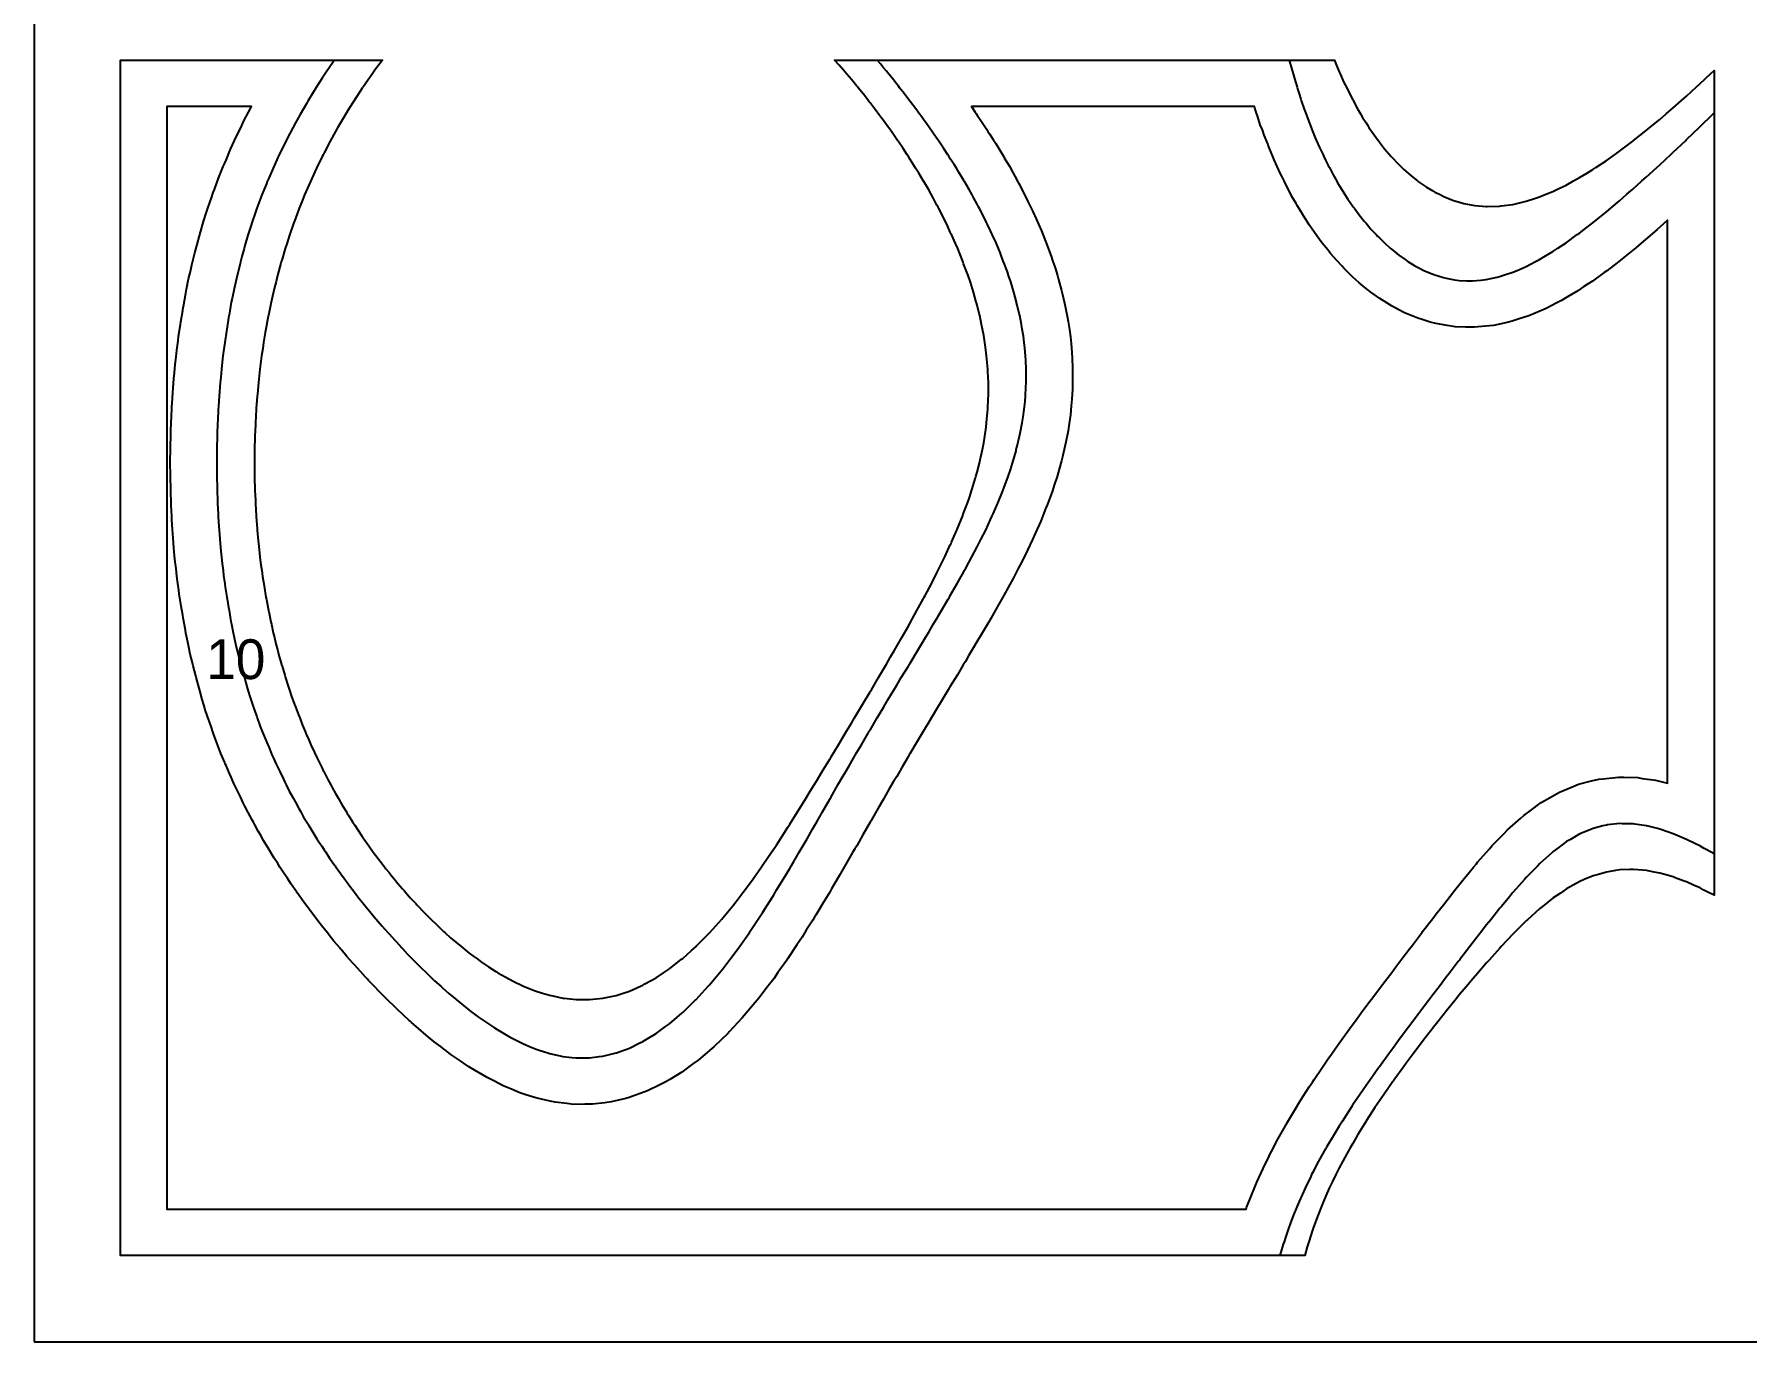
# Model space of a CAD drawing. Header units: millimetres. Extents: x 0 to 500, y 0 to 700.
# Drawn here: x 0 to 258.1, y 0 to 197 of the extents above; entities that cross this region are included whole.
import ezdxf
from ezdxf.enums import TextEntityAlignment as Align

# ---------------------------------------------------------------- set-up
doc = ezdxf.new("R2010")
doc.units = ezdxf.units.MM
for name, color, linetype in [('CORTE', 1, 'Continuous'), ('GRABADO', 5, 'Continuous'), ('HOJA', 8, 'Continuous')]:
    doc.layers.add(name, color=color, linetype=linetype)

msp = doc.modelspace()

# ---------------------------------------------------------------- linework, layer by layer
at = {"layer": 'CORTE'}
for points in [[(13, 193.15), (52.48, 193.15), (51.45, 191.78), (50.9, 191.01), (49.61, 189.15), (49.49, 188.99), (49.44, 188.92), (48.15, 186.97), (47.42, 185.8), (46.89, 184.95), (46.15, 183.67), (45.71, 182.93), (45.41, 182.39), (44.58, 180.9), (43.69, 179.18), (43.53, 178.88), (43.39, 178.6), (42.54, 176.86), (41.82, 175.28), (41.61, 174.84), (41.38, 174.3), (40.74, 172.82), (40.32, 171.76), (39.93, 170.8), (39.36, 169.28), (39.17, 168.78), (39.08, 168.49), (38.46, 166.76), (38.05, 165.44), (37.82, 164.74), (37.35, 163.15), (37.22, 162.72), (37.17, 162.54), (36.66, 160.7), (36.44, 159.78), (36.15, 158.68), (35.81, 157.13), (35.69, 156.65), (35.33, 154.89), (35.28, 154.63), (35.27, 154.57), (34.9, 152.61), (34.81, 152.09), (34.56, 150.59), (34.43, 149.68), (34.26, 148.57), (34.1, 147.34), (34, 146.55), (33.84, 145.05), (33.78, 144.53), (33.62, 142.81), (33.59, 142.51), (33.46, 140.62), (33.45, 140.49), (33.33, 138.48), (33.33, 138.46), (33.32, 138.15), (33.25, 136.44), (33.24, 136.37), (33.2, 134.42), (33.2, 134.3), (33.18, 132.4), (33.18, 132.26), (33.2, 130.38), (33.2, 130.26), (33.25, 128.36), (33.25, 128.29), (33.32, 126.81), (33.34, 126.36), (33.34, 126.34), (33.45, 124.44), (33.45, 124.32), (33.58, 122.56), (33.61, 122.29), (33.75, 120.71), (33.79, 120.27), (33.94, 118.88), (34.02, 118.25), (34.16, 117.08), (34.28, 116.23), (34.41, 115.3), (34.58, 114.21), (34.68, 113.56), (34.92, 112.19), (34.98, 111.84), (35.31, 110.17), (35.31, 110.15), (35.33, 110.06), (35.65, 108.47), (35.73, 108.15), (36.02, 106.81), (36.19, 106.13), (36.41, 105.19), (36.7, 104.11), (36.83, 103.59), (37.27, 102.08), (37.28, 102.02), (37.35, 101.81), (37.74, 100.46), (37.87, 100.06), (38.22, 98.92), (38.52, 98.04), (38.73, 97.41), (39.24, 96.02), (39.27, 95.93), (39.36, 95.69), (39.81, 94.45), (40, 94), (40.38, 93), (40.82, 91.98), (40.98, 91.58), (41.38, 90.69), (41.6, 90.18), (41.7, 89.96), (42.22, 88.78), (42.63, 87.94), (42.88, 87.42), (43.39, 86.41), (43.55, 86.08), (43.64, 85.92), (44.23, 84.74), (44.7, 83.9), (44.95, 83.43), (45.41, 82.63), (45.68, 82.14), (45.84, 81.88), (46.41, 80.86), (47.04, 79.86), (47.18, 79.61), (47.42, 79.24), (47.96, 78.37), (48.31, 77.84), (48.75, 77.15), (49.44, 76.15), (49.57, 75.95), (49.67, 75.81), (50.4, 74.75), (51.1, 73.79), (51.25, 73.59), (51.45, 73.32), (52.11, 72.43), (52.62, 71.77), (52.99, 71.29), (53.47, 70.7), (53.89, 70.17), (54.24, 69.75), (54.8, 69.06), (55.48, 68.27), (55.73, 67.98), (55.96, 67.73), (56.67, 66.9), (57.5, 66.02), (57.64, 65.86), (57.79, 65.71), (58.62, 64.82), (59.51, 63.92), (59.63, 63.81), (59.75, 63.69), (60.65, 62.81), (61.53, 61.99), (61.69, 61.84), (61.88, 61.67), (62.75, 60.88), (63.54, 60.2), (63.84, 59.95), (64.22, 59.65), (64.95, 59.04), (65.56, 58.57), (66.09, 58.17), (66.84, 57.63), (67.26, 57.32), (67.57, 57.09), (68.46, 56.5), (69.58, 55.78), (69.69, 55.72), (69.88, 55.61), (70.96, 54.97), (71.6, 54.62), (72.28, 54.28), (73.61, 53.64), (73.64, 53.63), (73.74, 53.59), (75.08, 53.05), (75.62, 52.83), (76.58, 52.54), (77.63, 52.22), (78.16, 52.11), (79.64, 51.8), (79.84, 51.78), (81.65, 51.59), (81.66, 51.59), (83.51, 51.58), (83.66, 51.58), (83.66, 51.58), (85.67, 51.78), (85.92, 51.83), (87.68, 52.2), (88.6, 52.5), (89.69, 52.85), (91.36, 53.59), (91.7, 53.74), (92.02, 53.92), (93.71, 54.84), (94.85, 55.61), (95.72, 56.19), (97.56, 57.63), (97.73, 57.76), (99.04, 58.94), (99.75, 59.57), (99.82, 59.64), (101.76, 61.61), (101.81, 61.66), (102.25, 62.16), (103.62, 63.69), (103.77, 63.86), (105.28, 65.71), (105.79, 66.33), (106.84, 67.73), (107.8, 69), (108.33, 69.75), (109.61, 71.56), (109.76, 71.77), (109.82, 71.85), (111.12, 73.79), (111.84, 74.85), (112.45, 75.81), (113.58, 77.56), (113.76, 77.84), (113.85, 77.98), (115.02, 79.86), (115.87, 81.19), (116.28, 81.88), (116.95, 82.96), (117.53, 83.9), (117.88, 84.48), (118.76, 85.92), (119.9, 87.8), (119.99, 87.94), (120.11, 88.16), (121.2, 89.97), (121.92, 91.16), (122.41, 91.99), (123.16, 93.24), (123.63, 94.01), (123.93, 94.53), (124.83, 96.03), (125.95, 97.92), (126.04, 98.06), (126.16, 98.26), (127.23, 100.08), (127.97, 101.34), (128.42, 102.1), (129.06, 103.19), (129.6, 104.12), (129.98, 104.8), (130.76, 106.15), (131.79, 107.95), (131.91, 108.17), (132, 108.34), (133.03, 110.19), (134.02, 112), (134.13, 112.21), (134.27, 112.46), (135.2, 114.23), (136.03, 115.87), (136.23, 116.26), (136.43, 116.65), (137.22, 118.28), (138.05, 120.07), (138.16, 120.3), (138.25, 120.5), (139.05, 122.32), (139.74, 124.01), (139.87, 124.34), (140.06, 124.88), (140.63, 126.36), (140.93, 127.22), (141.31, 128.38), (141.85, 130.17), (141.92, 130.4), (142.08, 131.03), (142.45, 132.42), (142.56, 132.9), (142.9, 134.44), (143.08, 135.44), (143.25, 136.46), (143.44, 137.82), (143.52, 138.48), (143.66, 140.07), (143.7, 140.5), (143.78, 142.2), (143.79, 142.51), (143.79, 144.23), (143.79, 144.53), (143.72, 146.18), (143.7, 146.55), (143.57, 148.05), (143.52, 148.57), (143.36, 149.86), (143.26, 150.59), (143.1, 151.61), (142.91, 152.61), (142.77, 153.31), (142.48, 154.63), (142.4, 154.96), (142.08, 156.19), (141.99, 156.56), (141.96, 156.65), (141.55, 158.14), (141.38, 158.67), (141.07, 159.68), (140.72, 160.69), (140.55, 161.18), (140.06, 162.45), (139.99, 162.64), (139.97, 162.71), (139.43, 164.1), (139.16, 164.73), (138.83, 165.52), (138.27, 166.75), (138.2, 166.91), (138.05, 167.22), (137.56, 168.29), (137.32, 168.77), (136.9, 169.64), (136.3, 170.79), (136.21, 170.97), (136.03, 171.28), (135.51, 172.29), (135.21, 172.81), (134.79, 173.58), (134.05, 174.83), (134.04, 174.85), (134.02, 174.88), (133.29, 176.12), (132.83, 176.86), (132.52, 177.37), (132, 178.16), (131.73, 178.6), (131.54, 178.88), (130.93, 179.82), (130.19, 180.9), (130.11, 181.02), (129.99, 181.19), (129.29, 182.22), (128.78, 182.92), (128.44, 183.39), (127.97, 184.02), (127.59, 184.56), (127.3, 184.94), (126.73, 185.71), (125.96, 186.7), (125.84, 186.85), (125.75, 186.96), (124.96, 187.98), (124.14, 188.98), (124.05, 189.09), (123.94, 189.23), (123.14, 190.2), (122.46, 191), (122.22, 191.3), (121.93, 191.63), (121.28, 192.38), (120.59, 193.15), (195.95, 193.15), (196.16, 192.59), (196.67, 191.39), (196.76, 191.17), (196.81, 191.08), (197.38, 189.77), (197.74, 189.06), (198.04, 188.41), (198.69, 187.16), (198.73, 187.08), (198.75, 187.04), (199.43, 185.77), (199.89, 185.02), (200.18, 184.5), (200.7, 183.67), (200.96, 183.26), (201.14, 183), (201.77, 182.05), (202.56, 180.98), (202.62, 180.89), (202.71, 180.77), (203.5, 179.76), (204.19, 178.97), (204.43, 178.67), (204.73, 178.35), (205.4, 177.63), (206.11, 176.95), (206.42, 176.63), (206.74, 176.34), (207.49, 175.69), (208.47, 174.93), (208.62, 174.8), (208.75, 174.71), (209.81, 173.98), (210.76, 173.41), (211.08, 173.24), (211.75, 172.92), (212.42, 172.57), (212.77, 172.42), (213.87, 172), (214.78, 171.71), (215.42, 171.55), (216.78, 171.28), (217.11, 171.24), (218.79, 171.09), (218.98, 171.09), (220.8, 171.14), (221.06, 171.17), (222.81, 171.4), (223.44, 171.54), (224.82, 171.87), (226.23, 172.32), (226.83, 172.52), (227.78, 172.92), (228.84, 173.34), (229.64, 173.72), (230.86, 174.31), (231.98, 174.94), (232.87, 175.42), (234.08, 176.15), (234.88, 176.65), (235.34, 176.96), (236.9, 177.98), (238.28, 178.98), (238.91, 179.42), (240.69, 180.76), (240.93, 180.94), (241, 181), (242.94, 182.54), (243.52, 183.02), (244.96, 184.2), (245.93, 185.04), (246.98, 185.93), (248.24, 187.06), (248.99, 187.72), (250.49, 189.09), (251.01, 189.56), (252.66, 191.11), (253.15, 191.56), (253.15, 67.28), (252.86, 67.43), (252.5, 67.62), (251.53, 68.12), (251.03, 68.39), (250.17, 68.77), (249.01, 69.29), (248.77, 69.38), (248.09, 69.63), (247.29, 69.93), (247, 70.04), (245.75, 70.39), (244.99, 70.61), (244.12, 70.77), (242.98, 70.99), (242.37, 71.04), (240.97, 71.16), (240.46, 71.14), (238.96, 71.09), (238.3, 70.99), (236.96, 70.78), (235.74, 70.43), (234.95, 70.21), (233.58, 69.64), (232.94, 69.37), (232.35, 69.04), (230.93, 68.27), (229.99, 67.62), (228.92, 66.9), (227.3, 65.6), (226.9, 65.29), (225.02, 63.58), (224.89, 63.47), (222.97, 61.56), (222.88, 61.47), (221.06, 59.54), (220.86, 59.33), (219.25, 57.52), (218.85, 57.08), (217.5, 55.5), (216.83, 54.73), (215.8, 53.48), (214.81, 52.31), (214.13, 51.45), (212.8, 49.82), (212.5, 49.43), (211.31, 47.94), (210.89, 47.41), (210.78, 47.27), (209.33, 45.39), (208.76, 44.66), (207.79, 43.37), (206.75, 41.98), (206.29, 41.35), (205.05, 39.64), (204.82, 39.32), (204.73, 39.2), (203.41, 37.3), (202.72, 36.29), (202.04, 35.28), (200.77, 33.33), (200.73, 33.26), (200.7, 33.22), (199.48, 31.24), (198.69, 29.89), (198.29, 29.22), (197.8, 28.33), (197.18, 27.2), (196.67, 26.21), (196.14, 25.18), (195.64, 24.15), (195.17, 23.16), (194.66, 21.98), (194.28, 21.14), (194.03, 20.51), (193.47, 19.12), (192.79, 17.25), (192.74, 17.1), (192.64, 16.79), (192.08, 15.08), (191.85, 14.28), (191.48, 13), (13, 13), (13, 193.15)], [(20, 20), (182.64, 20), (182.71, 20.21), (183.27, 21.68), (184.14, 23.8), (184.19, 23.92), (184.24, 24.03), (185.18, 26.12), (186.09, 27.98), (186.26, 28.34), (186.44, 28.68), (187.4, 30.52), (188.54, 32.56), (188.61, 32.69), (188.71, 32.86), (189.9, 34.87), (190.72, 36.19), (191.23, 37.01), (192.13, 38.41), (192.61, 39.14), (192.88, 39.54), (194.03, 41.25), (194.95, 42.58), (195.49, 43.35), (196.77, 45.16), (196.96, 45.42), (197.05, 45.55), (198.46, 47.49), (199.1, 48.36), (199.99, 49.56), (201.14, 51.12), (201.52, 51.62), (202.62, 53.08), (203.02, 53.62), (203.16, 53.82), (204.57, 55.66), (205.2, 56.51), (206.12, 57.71), (207.24, 59.21), (207.69, 59.77), (209.04, 61.56), (209.16, 61.71), (209.22, 61.8), (210.75, 63.77), (211.28, 64.49), (212.37, 65.86), (213.36, 67.16), (214.04, 67.98), (215.47, 69.8), (215.77, 70.14), (216.92, 71.53), (217.35, 72.04), (217.52, 72.26), (219.3, 74.26), (219.73, 74.76), (221.48, 76.54), (222.04, 77.12), (224.03, 78.89), (224.46, 79.28), (225.45, 80.01), (227.09, 81.24), (228.02, 81.77), (229.84, 82.83), (231.65, 83.57), (232.72, 84.02), (234.66, 84.51), (235.78, 84.79), (236.43, 84.85), (238.75, 85.1), (239.55, 85.06), (241.64, 85.02), (242.32, 84.9), (244.35, 84.61), (244.75, 84.51), (246.15, 84.16), (246.15, 168.99), (245.55, 168.44), (244.59, 167.63), (243.47, 166.63), (242.16, 165.55), (241.38, 164.86), (239.62, 163.46), (239.27, 163.16), (238.07, 162.24), (236.98, 161.4), (236.59, 161.13), (234.81, 159.84), (233.51, 159), (232.61, 158.38), (231.06, 157.45), (230.15, 156.92), (229.46, 156.58), (227.84, 155.72), (226.19, 155.01), (225.21, 154.6), (223.77, 154.14), (222.73, 153.78), (221.99, 153.61), (219.92, 153.16), (218.68, 153.02), (217.03, 152.87), (215.68, 152.89), (214.12, 152.96), (212.92, 153.13), (211.23, 153.43), (210.39, 153.66), (209.02, 154.09), (208.68, 154.19), (208.24, 154.35), (206.51, 155.07), (205.52, 155.55), (204.53, 156.1), (203.41, 156.8), (203.16, 156.95), (202.79, 157.19), (201.44, 158.14), (200.29, 159.06), (199.88, 159.4), (199.64, 159.63), (198.72, 160.43), (197.78, 161.36), (197.35, 161.79), (197.08, 162.09), (196.28, 162.92), (195.36, 164.01), (195.07, 164.34), (194.93, 164.54), (194.09, 165.55), (193.3, 166.66), (193.17, 166.82), (192.95, 167.15), (192.12, 168.32), (191.65, 169.09), (191.27, 169.65), (190.67, 170.66), (190.33, 171.21), (190.18, 171.51), (189.54, 172.59), (189.02, 173.62), (188.8, 174.01), (188.39, 174.85), (187.99, 175.64), (187.82, 176.02), (187.29, 177.1), (186.86, 178.13), (186.64, 178.6), (186.16, 179.79), (185.95, 180.31), (185.88, 180.51), (185.34, 181.84), (185.08, 182.62), (184.77, 183.4), (184.34, 184.73), (184.24, 185), (183.96, 185.89), (183.87, 186.15), (141.22, 186.15), (141.79, 185.3), (141.95, 185.07), (142.11, 184.84), (142.86, 183.75), (143.54, 182.69), (143.73, 182.39), (143.96, 182.02), (144.51, 181.18), (144.9, 180.55), (145.38, 179.79), (146.05, 178.64), (146.11, 178.55), (146.19, 178.4), (146.96, 177.13), (147.46, 176.22), (147.77, 175.67), (148.24, 174.77), (148.46, 174.37), (148.63, 174.05), (149.25, 172.88), (149.75, 171.85), (150.01, 171.33), (150.42, 170.41), (150.64, 169.98), (150.79, 169.65), (151.36, 168.39), (151.77, 167.43), (152.05, 166.75), (152.64, 165.19), (152.69, 165.07), (152.7, 165.03), (153.24, 163.6), (153.47, 162.94), (153.83, 161.85), (154.19, 160.67), (154.37, 160.05), (154.81, 158.4), (154.86, 158.19), (154.94, 157.81), (155.26, 156.52), (155.36, 156.06), (155.66, 154.56), (155.8, 153.75), (155.99, 152.52), (156.14, 151.43), (156.25, 150.41), (156.36, 149.09), (156.41, 148.21), (156.48, 146.74), (156.49, 145.92), (156.48, 144.39), (156.45, 143.53), (156.36, 142.02), (156.28, 141.02), (156.14, 139.66), (155.95, 138.37), (155.79, 137.28), (155.45, 135.55), (155.32, 134.92), (154.94, 133.36), (154.8, 132.74), (154.71, 132.41), (154.14, 130.4), (153.76, 129.22), (153.38, 128.07), (152.69, 126.24), (152.59, 125.94), (152.47, 125.65), (151.67, 123.65), (150.9, 121.9), (150.66, 121.37), (150.42, 120.88), (149.69, 119.29), (148.91, 117.73), (148.57, 117.06), (148.28, 116.52), (147.5, 115.01), (146.53, 113.22), (146.31, 112.82), (146.16, 112.56), (145.18, 110.79), (144.14, 108.99), (144.01, 108.76), (143.79, 108.39), (142.77, 106.63), (142.06, 105.45), (141.57, 104.61), (140.81, 103.34), (140.32, 102.52), (140.01, 102.01), (139.11, 100.52), (138, 98.68), (137.9, 98.51), (137.73, 98.22), (136.67, 96.46), (135.98, 95.33), (135.46, 94.46), (134.67, 93.13), (134.25, 92.44), (133.98, 91.98), (133.05, 90.44), (131.97, 88.61), (131.86, 88.43), (131.71, 88.16), (130.69, 86.43), (129.98, 85.2), (129.51, 84.41), (128.86, 83.3), (128.35, 82.43), (127.98, 81.77), (127.18, 80.39), (126.11, 78.53), (126.05, 78.43), (125.98, 78.31), (124.86, 76.37), (123.94, 74.75), (123.67, 74.29), (123.33, 73.71), (122.53, 72.33), (121.92, 71.25), (121.31, 70.23), (120.5, 68.84), (120.16, 68.27), (119.88, 67.77), (118.89, 66.13), (117.79, 64.3), (117.58, 63.97), (117.31, 63.55), (116.35, 62.01), (115.71, 60.97), (114.94, 59.81), (113.57, 57.74), (113.46, 57.59), (113.4, 57.49), (112.08, 55.62), (111.44, 54.7), (110.42, 53.37), (109.24, 51.82), (108.64, 51.1), (107.01, 49.14), (106.7, 48.81), (104.73, 46.68), (104.55, 46.5), (102.41, 44.43), (102.11, 44.18), (100.03, 42.41), (99.26, 41.86), (97.6, 40.63), (95.77, 39.53), (95.09, 39.1), (94.26, 38.7), (92.42, 37.8), (89.67, 36.81), (89.15, 36.68), (86.94, 36.13), (86.01, 36.02), (84.11, 35.78), (82.98, 35.78), (81.28, 35.77), (80.24, 35.89), (78.5, 36.08), (77.73, 36.25), (75.78, 36.69), (75.42, 36.81), (75.37, 36.83), (73.94, 37.28), (73.2, 37.52), (71.91, 38.05), (70.66, 38.58), (70.03, 38.9), (69.34, 39.26), (68.75, 39.55), (68.24, 39.81), (67.05, 40.51), (65.85, 41.23), (65.45, 41.49), (65.15, 41.7), (64.28, 42.27), (63.55, 42.76), (62.8, 43.3), (62.01, 43.9), (61.67, 44.15), (61.3, 44.42), (60.29, 45.21), (59.07, 46.22), (57.89, 47.21), (56.87, 48.12), (56.66, 48.31), (56.52, 48.43), (55.59, 49.27), (54.7, 50.12), (54.42, 50.38), (54.21, 50.6), (53.37, 51.39), (52.54, 52.23), (52.25, 52.52), (52.03, 52.75), (51.23, 53.56), (50.39, 54.46), (50.16, 54.7), (49.98, 54.91), (49.15, 55.78), (48.26, 56.8), (48.13, 56.94), (48.03, 57.06), (47.13, 58.06), (46.23, 59.13), (46.16, 59.21), (46.08, 59.31), (45.17, 60.38), (44.45, 61.29), (44.22, 61.57), (43.95, 61.91), (43.27, 62.75), (42.74, 63.45), (42.33, 63.97), (41.83, 64.65), (41.42, 65.18), (41.11, 65.61), (40.5, 66.43), (39.72, 67.56), (39.64, 67.66), (39.57, 67.77), (38.73, 68.94), (38.11, 69.89), (37.86, 70.26), (37.53, 70.78), (37.03, 71.51), (36.69, 72.06), (36.17, 72.86), (35.37, 74.22), (34.55, 75.53), (34.08, 76.38), (33.75, 76.95), (33.24, 77.91), (33.02, 78.29), (32.88, 78.57), (32.24, 79.73), (31.74, 80.72), (31.49, 81.2), (31.07, 82.11), (30.81, 82.6), (30.67, 82.92), (30.09, 84.1), (29.66, 85.08), (29.4, 85.64), (28.9, 86.86), (28.79, 87.1), (28.72, 87.28), (28.13, 88.66), (27.84, 89.44), (27.51, 90.26), (27.03, 91.61), (26.93, 91.89), (26.7, 92.56), (26.39, 93.43), (26.26, 93.82), (25.83, 95.08), (25.56, 95.98), (25.31, 96.77), (24.93, 98.13), (24.83, 98.48), (24.54, 99.58), (24.39, 100.13), (24.33, 100.35), (23.93, 101.86), (23.79, 102.5), (23.51, 103.62), (23.3, 104.65), (23.13, 105.41), (22.86, 106.79), (22.78, 107.22), (22.45, 109.08), (22.38, 109.51), (22.15, 110.84), (22.1, 111.13), (21.86, 112.7), (21.78, 113.26), (21.6, 114.59), (21.5, 115.39), (21.37, 116.5), (21.26, 117.52), (21.16, 118.44), (21.05, 119.65), (20.99, 120.4), (20.88, 121.78), (20.84, 122.38), (20.75, 123.9), (20.72, 124.39), (20.64, 126.03), (20.62, 126.43), (20.56, 128.15), (20.56, 128.49), (20.52, 130.28), (20.52, 130.57), (20.5, 132.4), (20.5, 132.69), (20.52, 134.52), (20.52, 134.83), (20.56, 136.65), (20.57, 137), (20.63, 138.77), (20.66, 139.2), (20.74, 140.9), (20.78, 141.44), (20.87, 143.02), (20.93, 143.72), (21.04, 145.15), (21.13, 146.03), (21.24, 147.28), (21.38, 148.4), (21.48, 149.41), (21.67, 150.81), (21.76, 151.54), (22.03, 153.29), (22.08, 153.67), (22.38, 155.42), (22.45, 155.86), (22.47, 155.99), (22.83, 158.01), (22.96, 158.6), (23.27, 160.15), (23.53, 161.3), (23.75, 162.3), (24.21, 164.09), (24.29, 164.45), (24.54, 165.35), (24.89, 166.66), (25.05, 167.19), (25.51, 168.82), (25.98, 170.24), (26.21, 170.97), (26.7, 172.37), (26.97, 173.18), (27.15, 173.65), (27.77, 175.35), (28.49, 177.09), (28.65, 177.51), (28.9, 178.08), (29.58, 179.71), (30.19, 181.01), (30.58, 181.87), (31.06, 182.84), (31.65, 184.06), (32.3, 185.31), (32.73, 186.15), (20, 186.15), (20, 20)]]:
    msp.add_lwpolyline(points, close=True, dxfattribs=at)
at = {"layer": 'GRABADO'}
for points in [[(45.23, 193.15), (44.64, 192.27), (43.78, 191.01), (43.39, 190.4), (42.47, 188.99), (41.37, 187.18), (41.24, 186.97), (41.06, 186.66), (40.06, 184.95), (39.36, 183.67), (38.95, 182.93), (38.52, 182.08), (37.9, 180.91), (37.34, 179.76), (36.91, 178.89), (36.56, 178.1), (35.98, 176.86), (35.33, 175.32), (35.12, 174.84), (34.99, 174.5), (34.3, 172.82), (33.71, 171.2), (33.56, 170.8), (33.31, 170.08), (32.86, 168.78), (32.65, 168.12), (32.2, 166.76), (31.76, 165.2), (31.62, 164.74), (31.3, 163.53), (31.08, 162.72), (31.01, 162.43), (30.57, 160.7), (30.36, 159.76), (30.11, 158.68), (29.82, 157.19), (29.7, 156.66), (29.36, 154.71), (29.34, 154.63), (29.28, 154.28), (29, 152.61), (28.96, 152.29), (28.7, 150.59), (28.62, 149.93), (28.43, 148.57), (28.33, 147.62), (28.21, 146.55), (28.1, 145.36), (28.01, 144.53), (27.91, 143.15), (27.85, 142.51), (27.76, 140.98), (27.73, 140.49), (27.65, 138.85), (27.63, 138.46), (27.57, 136.74), (27.56, 136.44), (27.52, 134.68), (27.52, 134.42), (27.5, 132.64), (27.5, 132.4), (27.52, 130.63), (27.52, 130.38), (27.55, 128.64), (27.56, 128.36), (27.62, 126.69), (27.63, 126.34), (27.71, 124.76), (27.73, 124.32), (27.82, 122.85), (27.86, 122.29), (27.96, 120.97), (28.03, 120.27), (28.13, 119.12), (28.22, 118.25), (28.32, 117.29), (28.45, 116.23), (28.54, 115.48), (28.72, 114.21), (28.78, 113.71), (29.02, 112.19), (29.06, 111.96), (29.28, 110.67), (29.35, 110.24), (29.36, 110.17), (29.65, 108.52), (29.73, 108.15), (29.98, 106.83), (30.14, 106.12), (30.34, 105.17), (30.6, 104.1), (30.73, 103.53), (31.11, 102.08), (31.15, 101.93), (31.3, 101.42), (31.58, 100.34), (31.66, 100.06), (32.02, 98.76), (32.25, 98.04), (32.5, 97.22), (32.91, 96.02), (33.01, 95.71), (33.31, 94.87), (33.53, 94.22), (33.61, 94), (34.06, 92.73), (34.36, 91.98), (34.63, 91.27), (35.19, 89.96), (35.23, 89.86), (35.33, 89.64), (35.82, 88.43), (36.05, 87.94), (36.44, 87.03), (36.99, 85.92), (37.1, 85.67), (37.34, 85.21), (37.76, 84.32), (37.98, 83.9), (38.44, 82.97), (39.05, 81.87), (39.15, 81.67), (39.36, 81.32), (39.86, 80.36), (40.16, 79.85), (40.6, 79.07), (41.36, 77.83), (41.37, 77.83), (41.37, 77.81), (42.12, 76.56), (42.6, 75.81), (42.9, 75.32), (43.39, 74.61), (43.71, 74.11), (43.92, 73.79), (44.51, 72.89), (45.31, 71.77), (45.35, 71.72), (45.4, 71.64), (46.18, 70.52), (46.76, 69.75), (47.04, 69.36), (47.42, 68.87), (47.9, 68.21), (48.28, 67.73), (48.78, 67.07), (49.44, 66.26), (49.68, 65.95), (49.88, 65.71), (50.57, 64.83), (51.45, 63.8), (51.5, 63.74), (51.55, 63.69), (52.42, 62.64), (53.3, 61.66), (53.38, 61.57), (53.47, 61.47), (54.32, 60.5), (55.13, 59.64), (55.3, 59.46), (55.48, 59.27), (56.27, 58.41), (57.06, 57.62), (57.27, 57.4), (57.5, 57.17), (58.28, 56.38), (59.1, 55.6), (59.31, 55.39), (59.51, 55.2), (60.34, 54.41), (61.27, 53.58), (61.4, 53.45), (61.53, 53.34), (62.47, 52.5), (63.54, 51.6), (63.57, 51.58), (63.6, 51.56), (64.67, 50.67), (65.56, 49.98), (65.81, 49.79), (66.16, 49.54), (66.96, 48.93), (67.57, 48.49), (68.15, 48.1), (69.04, 47.52), (69.37, 47.3), (69.59, 47.15), (70.61, 46.53), (71.6, 45.96), (71.9, 45.81), (72.52, 45.5), (73.24, 45.12), (73.61, 44.93), (74.62, 44.5), (75.62, 44.09), (76.08, 43.94), (77.53, 43.48), (77.61, 43.46), (77.63, 43.45), (79.25, 43.08), (79.64, 43), (81.01, 42.84), (81.65, 42.77), (82.95, 42.78), (83.66, 42.78), (85.15, 42.97), (85.67, 43.03), (87.5, 43.48), (87.68, 43.53), (87.74, 43.55), (89.68, 44.25), (91.18, 44.99), (91.69, 45.24), (92.11, 45.5), (93.71, 46.45), (95.14, 47.52), (95.72, 47.93), (97.6, 49.54), (97.73, 49.64), (99.7, 51.56), (99.74, 51.59), (101.57, 53.58), (101.76, 53.78), (103.27, 55.6), (103.77, 56.19), (104.85, 57.61), (105.79, 58.84), (106.34, 59.63), (107.68, 61.53), (107.77, 61.66), (107.8, 61.71), (109.1, 63.68), (109.82, 64.75), (110.4, 65.7), (111.39, 67.27), (111.67, 67.72), (111.83, 67.98), (112.89, 69.74), (113.85, 71.33), (114.1, 71.76), (114.45, 72.37), (115.28, 73.79), (115.87, 74.77), (116.46, 75.81), (117.27, 77.22), (117.63, 77.83), (117.88, 78.26), (118.79, 79.85), (119.9, 81.77), (119.96, 81.88), (120.03, 82.01), (121.12, 83.9), (121.92, 85.27), (122.29, 85.92), (122.81, 86.81), (123.46, 87.94), (123.93, 88.74), (124.65, 89.97), (125.68, 91.72), (125.84, 91.99), (125.95, 92.18), (127.04, 94.01), (127.97, 95.57), (128.24, 96.03), (128.66, 96.73), (129.46, 98.06), (129.99, 98.94), (130.67, 100.08), (131.73, 101.83), (131.89, 102.1), (132, 102.28), (133.12, 104.12), (134.02, 105.64), (134.33, 106.15), (134.81, 106.94), (135.54, 108.17), (136.04, 109.01), (136.74, 110.19), (137.74, 111.9), (137.92, 112.21), (138.05, 112.45), (139.09, 114.24), (140.07, 116.01), (140.21, 116.26), (140.39, 116.58), (141.31, 118.28), (142.08, 119.78), (142.37, 120.3), (142.65, 120.87), (143.38, 122.32), (144.1, 123.89), (144.32, 124.34), (144.5, 124.75), (145.22, 126.36), (145.97, 128.23), (146.02, 128.38), (146.11, 128.64), (146.78, 130.4), (147.11, 131.4), (147.44, 132.42), (147.96, 134.27), (148, 134.44), (148.13, 134.98), (148.49, 136.46), (148.59, 136.92), (148.89, 138.48), (149.03, 139.38), (149.19, 140.5), (149.31, 141.68), (149.38, 142.52), (149.45, 143.85), (149.48, 144.54), (149.49, 145.9), (149.48, 146.56), (149.42, 147.86), (149.38, 148.58), (149.28, 149.73), (149.19, 150.59), (149.06, 151.53), (148.9, 152.61), (148.78, 153.27), (148.51, 154.63), (148.44, 154.94), (148.13, 156.21), (148.05, 156.57), (148.03, 156.65), (147.63, 158.17), (147.48, 158.67), (147.16, 159.72), (146.84, 160.69), (146.65, 161.23), (146.11, 162.66), (146.1, 162.7), (146.09, 162.71), (145.54, 164.16), (145.3, 164.73), (144.95, 165.58), (144.42, 166.75), (144.32, 166.97), (144.1, 167.4), (143.67, 168.35), (143.46, 168.77), (143.01, 169.7), (142.43, 170.79), (142.31, 171.02), (142.08, 171.42), (141.61, 172.34), (141.34, 172.81), (140.89, 173.63), (140.17, 174.83), (140.13, 174.9), (140.07, 175), (139.39, 176.17), (138.96, 176.86), (138.61, 177.42), (138.05, 178.26), (137.82, 178.64), (137.67, 178.88), (137.03, 179.87), (136.32, 180.9), (136.21, 181.07), (136.04, 181.3), (135.39, 182.27), (134.93, 182.92), (134.55, 183.45), (134.02, 184.16), (133.7, 184.62), (133.47, 184.94), (132.85, 185.79), (132.01, 186.89), (131.98, 186.93), (131.95, 186.96), (131.11, 188.08), (130.4, 188.98), (130.22, 189.21), (129.99, 189.49), (129.33, 190.34), (128.79, 191.01), (128.43, 191.46), (127.98, 191.99), (127.51, 192.56), (127.02, 193.15), (189.14, 193.15), (189.45, 191.92), (189.7, 191.07), (189.9, 190.34), (190.3, 189.05), (190.37, 188.8), (190.63, 188.03), (190.86, 187.27), (190.95, 187.03), (191.37, 185.76), (191.66, 185.01), (191.91, 184.27), (192.43, 182.99), (192.48, 182.83), (192.64, 182.45), (193.06, 181.4), (193.26, 180.97), (193.67, 179.99), (194.18, 178.95), (194.33, 178.62), (194.65, 177.97), (194.99, 177.27), (195.19, 176.93), (195.69, 175.95), (196.3, 174.91), (196.42, 174.66), (196.67, 174.26), (197.18, 173.4), (197.53, 172.89), (197.97, 172.17), (198.68, 171.16), (198.8, 170.99), (198.89, 170.87), (199.65, 169.82), (200.44, 168.85), (200.55, 168.71), (200.7, 168.54), (201.48, 167.62), (202.23, 166.83), (202.45, 166.58), (202.71, 166.33), (203.47, 165.58), (204.35, 164.82), (204.54, 164.63), (204.72, 164.48), (205.65, 163.74), (206.73, 162.97), (206.83, 162.91), (207.02, 162.8), (208.08, 162.14), (208.74, 161.77), (209.4, 161.45), (210.75, 160.88), (210.82, 160.86), (211.06, 160.79), (212.35, 160.38), (212.76, 160.27), (214.02, 160.04), (214.76, 159.94), (215.88, 159.89), (216.77, 159.88), (217.98, 159.98), (218.78, 160.07), (220.44, 160.43), (220.79, 160.52), (221.57, 160.79), (222.8, 161.18), (223.46, 161.45), (224.81, 162.03), (226.26, 162.8), (226.82, 163.08), (227.49, 163.47), (228.83, 164.28), (229.63, 164.82), (230.85, 165.61), (232.54, 166.84), (232.86, 167.07), (233.81, 167.79), (234.88, 168.61), (235.17, 168.86), (236.89, 170.24), (237.63, 170.89), (238.91, 171.94), (240, 172.91), (240.92, 173.7), (242.28, 174.93), (242.94, 175.51), (244.51, 176.95), (244.96, 177.35), (246.68, 178.97), (246.97, 179.24), (248.83, 180.99), (248.99, 181.15), (250.94, 183.02), (251.01, 183.08), (253.02, 185.04), (253.15, 185.16), (253.15, 73.54), (252.99, 73.63), (252.89, 73.68), (251.68, 74.35), (251.02, 74.72), (250.36, 75.04), (249.01, 75.7), (249.01, 75.7), (247.59, 76.3), (247, 76.55), (246.12, 76.84), (244.99, 77.24), (244.6, 77.33), (243.03, 77.72), (242.98, 77.73), (242.98, 77.73), (241.23, 77.99), (240.97, 78.03), (239.3, 78.07), (238.96, 78.09), (237.11, 77.88), (236.95, 77.87), (236.38, 77.72), (234.95, 77.36), (234.33, 77.1), (232.94, 76.54), (231.52, 75.71), (230.93, 75.37), (229.62, 74.39), (228.92, 73.88), (228.72, 73.69), (226.91, 72.09), (226.52, 71.67), (224.89, 70.03), (224.58, 69.65), (222.88, 67.76), (222.78, 67.63), (222.3, 67.06), (221.1, 65.61), (220.86, 65.34), (219.49, 63.59), (218.85, 62.82), (217.9, 61.57), (216.83, 60.22), (216.33, 59.55), (214.82, 57.59), (214.77, 57.52), (214.61, 57.32), (213.23, 55.5), (212.8, 54.95), (211.7, 53.48), (210.78, 52.29), (210.16, 51.46), (208.77, 49.62), (208.63, 49.43), (208.22, 48.88), (207.11, 47.41), (206.75, 46.93), (205.61, 45.39), (204.73, 44.21), (204.12, 43.37), (202.72, 41.44), (202.65, 41.35), (202.48, 41.11), (201.21, 39.32), (200.7, 38.59), (199.81, 37.3), (198.68, 35.63), (198.45, 35.28), (198.01, 34.6), (197.14, 33.26), (196.67, 32.5), (195.88, 31.24), (194.74, 29.31), (194.69, 29.22), (194.65, 29.15), (193.56, 27.2), (192.64, 25.43), (192.5, 25.18), (192.38, 24.92), (191.52, 23.16), (190.62, 21.15), (190.61, 21.14), (190.61, 21.12), (189.78, 19.11), (189.27, 17.76), (189.02, 17.09), (188.61, 15.86), (188.34, 15.07), (188.23, 14.69), (187.71, 13), (13, 13), (13, 193.15), (45.23, 193.15)], [(182.64, 20), (182.71, 20.21), (183.27, 21.68), (184.14, 23.8), (184.19, 23.92), (184.24, 24.03), (185.18, 26.12), (186.09, 27.98), (186.26, 28.34), (186.44, 28.68), (187.4, 30.52), (188.54, 32.56), (188.61, 32.69), (188.71, 32.86), (189.9, 34.87), (190.72, 36.19), (191.23, 37.01), (192.13, 38.41), (192.61, 39.14), (192.88, 39.54), (194.03, 41.25), (194.95, 42.58), (195.49, 43.35), (196.77, 45.16), (196.96, 45.42), (197.05, 45.55), (198.46, 47.49), (199.1, 48.36), (199.99, 49.56), (201.14, 51.12), (201.52, 51.62), (202.62, 53.08), (203.02, 53.62), (203.16, 53.82), (204.57, 55.66), (205.2, 56.51), (206.12, 57.71), (207.24, 59.21), (207.69, 59.77), (209.04, 61.56), (209.16, 61.71), (209.22, 61.8), (210.75, 63.77), (211.28, 64.49), (212.37, 65.86), (213.36, 67.16), (214.04, 67.98), (215.47, 69.8), (215.77, 70.14), (216.92, 71.53), (217.35, 72.04), (217.52, 72.26), (219.3, 74.26), (219.73, 74.76), (221.48, 76.54), (222.04, 77.12), (224.03, 78.89), (224.46, 79.28), (225.45, 80.01), (227.09, 81.24), (228.02, 81.77), (229.84, 82.83), (231.65, 83.57), (232.72, 84.02), (234.66, 84.51), (235.78, 84.79), (236.43, 84.85), (238.75, 85.1), (239.55, 85.06), (241.64, 85.02), (242.32, 84.9), (244.35, 84.61), (244.75, 84.51), (246.15, 84.16), (246.15, 168.99), (245.55, 168.44), (244.59, 167.63), (243.47, 166.63), (242.16, 165.55), (241.38, 164.86), (239.62, 163.46), (239.27, 163.16), (238.07, 162.24), (236.98, 161.4), (236.59, 161.13), (234.81, 159.84), (233.51, 159), (232.61, 158.38), (231.06, 157.45), (230.15, 156.92), (229.46, 156.58), (227.84, 155.72), (226.19, 155.01), (225.21, 154.6), (223.77, 154.14), (222.73, 153.78), (221.99, 153.61), (219.92, 153.16), (218.68, 153.02), (217.03, 152.87), (215.68, 152.89), (214.12, 152.96), (212.92, 153.13), (211.23, 153.43), (210.39, 153.66), (209.02, 154.09), (208.68, 154.19), (208.24, 154.35), (206.51, 155.07), (205.52, 155.55), (204.53, 156.1), (203.41, 156.8), (203.16, 156.95), (202.79, 157.19), (201.44, 158.14), (200.29, 159.06), (199.88, 159.4), (199.64, 159.63), (198.72, 160.43), (197.78, 161.36), (197.35, 161.79), (197.08, 162.09), (196.28, 162.92), (195.36, 164.01), (195.07, 164.34), (194.93, 164.54), (194.09, 165.55), (193.3, 166.66), (193.17, 166.82), (192.95, 167.15), (192.12, 168.32), (191.65, 169.09), (191.27, 169.65), (190.67, 170.66), (190.33, 171.21), (190.18, 171.51), (189.54, 172.59), (189.02, 173.62), (188.8, 174.01), (188.39, 174.85), (187.99, 175.64), (187.82, 176.02), (187.29, 177.1), (186.86, 178.13), (186.64, 178.6), (186.16, 179.79), (185.95, 180.31), (185.88, 180.51), (185.34, 181.84), (185.08, 182.62), (184.77, 183.4), (184.34, 184.73), (184.24, 185), (183.96, 185.89), (183.87, 186.15), (141.22, 186.15), (141.79, 185.3), (141.95, 185.07), (142.11, 184.84), (142.86, 183.75), (143.54, 182.69), (143.73, 182.39), (143.96, 182.02), (144.51, 181.18), (144.9, 180.55), (145.38, 179.79), (146.05, 178.64), (146.11, 178.55), (146.19, 178.4), (146.96, 177.13), (147.46, 176.22), (147.77, 175.67), (148.24, 174.77), (148.46, 174.37), (148.63, 174.05), (149.25, 172.88), (149.75, 171.85), (150.01, 171.33), (150.42, 170.41), (150.64, 169.98), (150.79, 169.65), (151.36, 168.39), (151.77, 167.43), (152.05, 166.75), (152.64, 165.19), (152.69, 165.07), (152.7, 165.03), (153.24, 163.6), (153.47, 162.94), (153.83, 161.85), (154.19, 160.67), (154.37, 160.05), (154.81, 158.4), (154.86, 158.19), (154.94, 157.81), (155.26, 156.52), (155.36, 156.06), (155.66, 154.56), (155.8, 153.75), (155.99, 152.52), (156.14, 151.43), (156.25, 150.41), (156.36, 149.09), (156.41, 148.21), (156.48, 146.74), (156.49, 145.92), (156.48, 144.39), (156.45, 143.53), (156.36, 142.02), (156.28, 141.02), (156.14, 139.66), (155.95, 138.37), (155.79, 137.28), (155.45, 135.55), (155.32, 134.92), (154.94, 133.36), (154.8, 132.74), (154.71, 132.41), (154.14, 130.4), (153.76, 129.22), (153.38, 128.07), (152.69, 126.24), (152.59, 125.94), (152.47, 125.65), (151.67, 123.65), (150.9, 121.9), (150.66, 121.37), (150.42, 120.88), (149.69, 119.29), (148.91, 117.73), (148.57, 117.06), (148.28, 116.52), (147.5, 115.01), (146.53, 113.22), (146.31, 112.82), (146.16, 112.56), (145.18, 110.79), (144.14, 108.99), (144.01, 108.76), (143.79, 108.39), (142.77, 106.63), (142.06, 105.45), (141.57, 104.61), (140.81, 103.34), (140.32, 102.52), (140.01, 102.01), (139.11, 100.52), (138, 98.68), (137.9, 98.51), (137.73, 98.22), (136.67, 96.46), (135.98, 95.33), (135.46, 94.46), (134.67, 93.13), (134.25, 92.44), (133.98, 91.98), (133.05, 90.44), (131.97, 88.61), (131.86, 88.43), (131.71, 88.16), (130.69, 86.43), (129.98, 85.2), (129.51, 84.41), (128.86, 83.3), (128.35, 82.43), (127.98, 81.77), (127.18, 80.39), (126.11, 78.53), (126.05, 78.43), (125.98, 78.31), (124.86, 76.37), (123.94, 74.75), (123.67, 74.29), (123.33, 73.71), (122.53, 72.33), (121.92, 71.25), (121.31, 70.23), (120.5, 68.84), (120.16, 68.27), (119.88, 67.77), (118.89, 66.13), (117.79, 64.3), (117.58, 63.97), (117.31, 63.55), (116.35, 62.01), (115.71, 60.97), (114.94, 59.81), (113.57, 57.74), (113.46, 57.59), (113.4, 57.49), (112.08, 55.62), (111.44, 54.7), (110.42, 53.37), (109.24, 51.82), (108.64, 51.1), (107.01, 49.14), (106.7, 48.81), (104.73, 46.68), (104.55, 46.5), (102.41, 44.43), (102.11, 44.18), (100.03, 42.41), (99.26, 41.86), (97.6, 40.63), (95.77, 39.53), (95.09, 39.1), (94.26, 38.7), (92.42, 37.8), (89.67, 36.81), (89.15, 36.68), (86.94, 36.13), (86.01, 36.02), (84.11, 35.78), (82.98, 35.78), (81.28, 35.77), (80.24, 35.89), (78.5, 36.08), (77.73, 36.25), (75.78, 36.69), (75.42, 36.81), (75.37, 36.83), (73.94, 37.28), (73.2, 37.52), (71.91, 38.05), (70.66, 38.58), (70.03, 38.9), (69.34, 39.26), (68.75, 39.55), (68.24, 39.81), (67.05, 40.51), (65.85, 41.23), (65.45, 41.49), (65.15, 41.7), (64.28, 42.27), (63.55, 42.76), (62.8, 43.3), (62.01, 43.9), (61.67, 44.15), (61.3, 44.42), (60.29, 45.21), (59.07, 46.22), (57.89, 47.21), (56.87, 48.12), (56.66, 48.31), (56.52, 48.43), (55.59, 49.27), (54.7, 50.12), (54.42, 50.38), (54.21, 50.6), (53.37, 51.39), (52.54, 52.23), (52.25, 52.52), (52.03, 52.75), (51.23, 53.56), (50.39, 54.46), (50.16, 54.7), (49.98, 54.91), (49.15, 55.78), (48.26, 56.8), (48.13, 56.94), (48.03, 57.06), (47.13, 58.06), (46.23, 59.13), (46.16, 59.21), (46.08, 59.31), (45.17, 60.38), (44.45, 61.29), (44.22, 61.57), (43.95, 61.91), (43.27, 62.75), (42.74, 63.45), (42.33, 63.97), (41.83, 64.65), (41.42, 65.18), (41.11, 65.61), (40.5, 66.43), (39.72, 67.56), (39.64, 67.66), (39.57, 67.77), (38.73, 68.94), (38.11, 69.89), (37.86, 70.26), (37.53, 70.78), (37.03, 71.51), (36.69, 72.06), (36.17, 72.86), (35.37, 74.22), (34.55, 75.53), (34.08, 76.38), (33.75, 76.95), (33.24, 77.91), (33.02, 78.29), (32.88, 78.57), (32.24, 79.73), (31.74, 80.72), (31.49, 81.2), (31.07, 82.11), (30.81, 82.6), (30.67, 82.92), (30.09, 84.1), (29.66, 85.08), (29.4, 85.64), (28.9, 86.86), (28.79, 87.1), (28.72, 87.28), (28.13, 88.66), (27.84, 89.44), (27.51, 90.26), (27.03, 91.61), (26.93, 91.89), (26.7, 92.56), (26.39, 93.43), (26.26, 93.82), (25.83, 95.08), (25.56, 95.98), (25.31, 96.77), (24.93, 98.13), (24.83, 98.48), (24.54, 99.58), (24.39, 100.13), (24.33, 100.35), (23.93, 101.86), (23.79, 102.5), (23.51, 103.62), (23.3, 104.65), (23.13, 105.41), (22.86, 106.79), (22.78, 107.22), (22.45, 109.08), (22.38, 109.51), (22.15, 110.84), (22.1, 111.13), (21.86, 112.7), (21.78, 113.26), (21.6, 114.59), (21.5, 115.39), (21.37, 116.5), (21.26, 117.52), (21.16, 118.44), (21.05, 119.65), (20.99, 120.4), (20.88, 121.78), (20.84, 122.38), (20.75, 123.9), (20.72, 124.39), (20.64, 126.03), (20.62, 126.43), (20.56, 128.15), (20.56, 128.49), (20.52, 130.28), (20.52, 130.57), (20.5, 132.4), (20.5, 132.69), (20.52, 134.52), (20.52, 134.83), (20.56, 136.65), (20.57, 137), (20.63, 138.77), (20.66, 139.2), (20.74, 140.9), (20.78, 141.44), (20.87, 143.02), (20.93, 143.72), (21.04, 145.15), (21.13, 146.03), (21.24, 147.28), (21.38, 148.4), (21.48, 149.41), (21.67, 150.81), (21.76, 151.54), (22.03, 153.29), (22.08, 153.67), (22.38, 155.42), (22.45, 155.86), (22.47, 155.99), (22.83, 158.01), (22.96, 158.6), (23.27, 160.15), (23.53, 161.3), (23.75, 162.3), (24.21, 164.09), (24.29, 164.45), (24.54, 165.35), (24.89, 166.66), (25.05, 167.19), (25.51, 168.82), (25.98, 170.24), (26.21, 170.97), (26.7, 172.37), (26.97, 173.18), (27.15, 173.65), (27.77, 175.35), (28.49, 177.09), (28.65, 177.51), (28.9, 178.08), (29.58, 179.71), (30.19, 181.01), (30.58, 181.87), (31.06, 182.84), (31.65, 184.06), (32.3, 185.31), (32.73, 186.15), (20, 186.15), (20, 20), (182.64, 20)]]:
    msp.add_lwpolyline(points, close=True, dxfattribs=at)
at = {"layer": 'HOJA'}
msp.add_lwpolyline([(0, 0), (500, 0), (500, 700), (0, 700)], close=True, dxfattribs=at)

# ---------------------------------------------------------------- texts
at = {"layer": 'GRABADO'}
msp.add_text('10', height=6, dxfattribs=at).set_placement((30.37, 102.85), align=Align.MIDDLE_CENTER)

doc.saveas('drawing.dxf')
